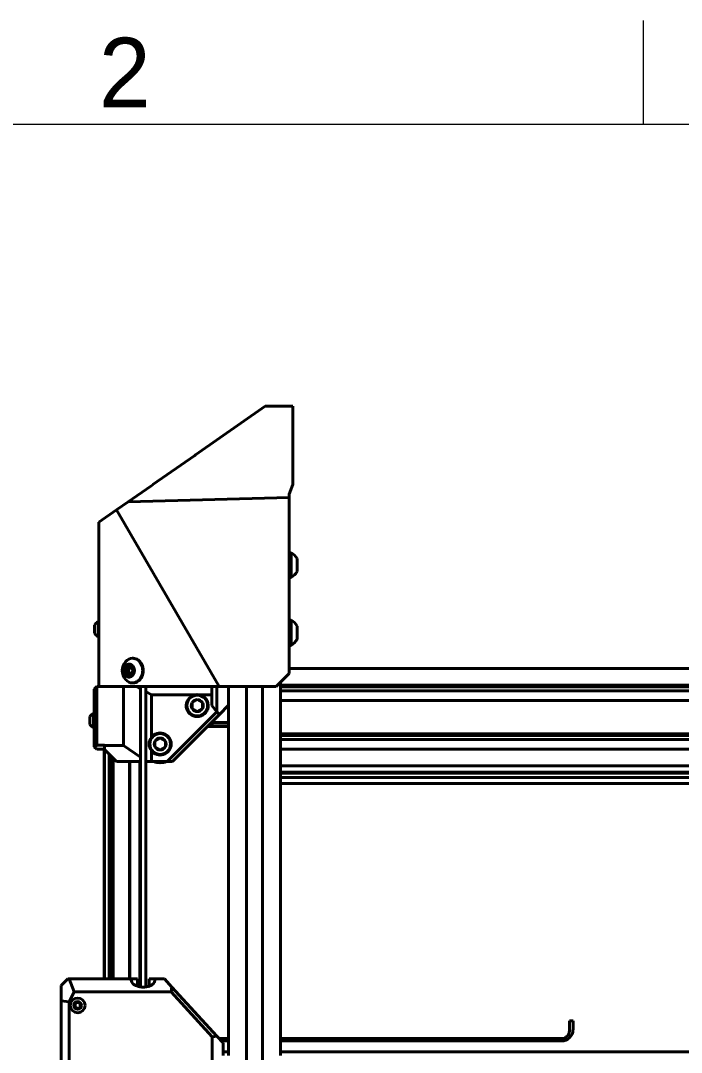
# Model space of a CAD drawing. Header units: millimetres. Extents: x 15 to 415, y 5 to 292.
# Drawn here: x 84.98 to 116.82, y 242.26 to 292 of the extents above; entities that cross this region are included whole.
import ezdxf

# ---------------------------------------------------------------- set-up
doc = ezdxf.new("R2010")
doc.units = ezdxf.units.MM
doc.layers.add('Border', color=7, linetype='Continuous')
doc.layers.add('Geometries', color=7, linetype='Continuous')
doc.styles.add('Shapr0', font='txt', dxfattribs={"height": 3.3495})

msp = doc.modelspace()

# ---------------------------------------------------------------- linework, layer by layer
at = {"layer": 'Border', "linetype": 'Continuous', "lineweight": 15}
for p, q in [((115, 287), (115, 292)), ((410, 287), (20, 287))]:
    msp.add_line(p, q, dxfattribs=at)
at = {"layer": 'Geometries', "linetype": 'Continuous', "lineweight": 40}
for p, q in [((93.4137, 271.0712), (96.77, 273.4119)), ((97.2995, 273.4119), (96.77, 273.4119)), ((97.2996, 273.4119), (97.2995, 273.4119)), ((98.1031, 273.4119), (97.2996, 273.4119)), ((98.1031, 273.4119), (98.1031, 269.6323)), ((91.3477, 269.6303), (93.3713, 271.0416)), ((93.3713, 271.0416), (93.4137, 271.0712)), ((91.2518, 269.5634), (91.3454, 269.6286)), ((91.3454, 269.6286), (91.3477, 269.6303)), ((97.9156, 269.1796), (98.1031, 269.6323)), ((90.1562, 268.7993), (91.2492, 269.5616)), ((91.2492, 269.5616), (91.2518, 269.5634)), ((97.9156, 269.1796), (97.9156, 269.0128)), ((90.1562, 268.7993), (89.5987, 268.4105)), ((97.9156, 269.0128), (90.1562, 268.7993)), ((97.9156, 266.0649), (97.9156, 269.0128)), ((88.7481, 267.8173), (89.5987, 268.4105)), ((94.5559, 259.8998), (89.5987, 268.4105)), ((88.7481, 267.8173), (88.7481, 262.8493)), ((97.9608, 266.3462), (98.0124, 266.3462)), ((97.9608, 266.3462), (97.9608, 266.0649)), ((98.0124, 266.3462), (98.0124, 265.1587)), ((97.9156, 265.4399), (97.9156, 266.0649)), ((97.9156, 266.0649), (97.9608, 266.0649)), ((97.9608, 266.0649), (97.9608, 265.4399)), ((98.3046, 266.0649), (98.3046, 265.94)), ((98.3046, 266.0649), (98.3046, 265.7524)), ((98.3046, 265.9399), (98.3046, 265.969)), ((98.3046, 265.969), (98.3046, 265.9399)), ((98.3046, 265.94), (98.3046, 265.7524)), ((98.3046, 265.7524), (98.3046, 265.9399)), ((98.3046, 265.9399), (98.3046, 265.7524)), ((98.3046, 265.7524), (98.3046, 265.5649)), ((98.3046, 265.7523), (98.3046, 265.7524)), ((98.3046, 265.7524), (98.3046, 265.5649)), ((98.3046, 265.5649), (98.3046, 265.7524)), ((98.3046, 265.4399), (98.3046, 265.7523)), ((97.9156, 262.8149), (97.9156, 265.4399)), ((97.9156, 265.4399), (97.9608, 265.4399)), ((97.9608, 265.1587), (97.9608, 265.4399)), ((97.9608, 265.1587), (98.0124, 265.1587)), ((98.3046, 265.4399), (98.3046, 265.5649)), ((98.3046, 265.5359), (98.3046, 265.5649)), ((98.3046, 265.5649), (98.3046, 265.5359)), ((88.535, 262.4743), (88.535, 262.8493)), ((88.7103, 263.0181), (88.7412, 263.0181)), ((88.7103, 262.3056), (88.7103, 263.0181)), ((88.7412, 262.8493), (88.7412, 263.0181)), ((88.7412, 262.8493), (88.7481, 262.8493)), ((88.7412, 262.4743), (88.7412, 262.8493)), ((88.7481, 262.8493), (88.7481, 262.4743)), ((97.9608, 262.8149), (97.9156, 262.8149)), ((97.9156, 262.1899), (97.9156, 262.8149)), ((98.0124, 263.0962), (97.9608, 263.0962)), ((97.9608, 263.0962), (97.9608, 262.8149)), ((97.9608, 262.8149), (97.9608, 262.1899)), ((98.0124, 263.0962), (98.0124, 261.9087)), ((98.3046, 262.8149), (98.3046, 262.7901)), ((98.3046, 262.8149), (98.3046, 262.4901)), ((98.3046, 262.7901), (98.3046, 262.7899)), ((98.3046, 262.7899), (98.3046, 262.7839)), ((98.3046, 262.7839), (98.3046, 262.7799)), ((98.3046, 262.7799), (98.3046, 262.7756)), ((98.3046, 262.7756), (98.3046, 262.7724)), ((98.3046, 262.7724), (98.3046, 262.7548)), ((98.3046, 262.7548), (98.3046, 262.752)), ((98.3046, 262.752), (98.3046, 262.7457)), ((98.3046, 262.7457), (98.3046, 262.7317)), ((98.3046, 262.7317), (98.3046, 262.7076)), ((98.3046, 262.6899), (98.3046, 262.719)), ((98.3046, 262.719), (98.3046, 262.6899)), ((98.3046, 262.7076), (98.3046, 262.7026)), ((98.3046, 262.7026), (98.3046, 262.6939)), ((98.3046, 262.6939), (98.3046, 262.6938)), ((98.3046, 262.6938), (98.3046, 262.69)), ((98.3046, 262.69), (98.3046, 262.6892)), ((98.3046, 262.5024), (98.3046, 262.6899)), ((98.3046, 262.6899), (98.3046, 262.5024)), ((98.3046, 262.6892), (98.3046, 262.6851)), ((98.3046, 262.6851), (98.3046, 262.6848)), ((98.3046, 262.6848), (98.3046, 262.6846)), ((98.3046, 262.6846), (98.3046, 262.6797)), ((98.3046, 262.6797), (98.3046, 262.668)), ((98.3046, 262.668), (98.3046, 262.665)), ((98.3046, 262.6648), (98.3046, 262.665)), ((98.3046, 262.6648), (98.3046, 262.6638)), ((98.3046, 262.6638), (98.3046, 262.6482)), ((98.3046, 262.6482), (98.3046, 262.6428)), ((98.3046, 262.6428), (98.3046, 262.6211)), ((98.3046, 262.6211), (98.3046, 262.6162)), ((88.7103, 262.3056), (88.7412, 262.3056)), ((88.7412, 262.4743), (88.7481, 262.4743)), ((88.7412, 262.3056), (88.7412, 262.4743)), ((88.7481, 262.4743), (88.7481, 259.8998)), ((97.9156, 262.1899), (97.9608, 262.1899)), ((97.9156, 262.1649), (97.9156, 262.1899)), ((97.9156, 260.7699), (97.9156, 262.1649)), ((97.9156, 262.1649), (97.9608, 262.1649)), ((97.9608, 262.1899), (97.9608, 262.1649)), ((97.9608, 261.9087), (97.9608, 262.1649)), ((98.3046, 262.6162), (98.3046, 262.6161)), ((98.3046, 262.6161), (98.3046, 262.6097)), ((98.3046, 262.6097), (98.3046, 262.5982)), ((98.3046, 262.5982), (98.3046, 262.5807)), ((98.3046, 262.5807), (98.3046, 262.5788)), ((98.3046, 262.5788), (98.3046, 262.578)), ((98.3046, 262.578), (98.3046, 262.5753)), ((98.3046, 262.5753), (98.3046, 262.5338)), ((98.3046, 262.5338), (98.3046, 262.5024)), ((98.3046, 262.5024), (98.3046, 262.4902)), ((98.3046, 262.5024), (98.3046, 262.4774)), ((98.3046, 262.3149), (98.3046, 262.5024)), ((98.3046, 262.4902), (98.3046, 262.49)), ((98.3046, 262.4899), (98.3046, 262.4901)), ((98.3046, 262.49), (98.3046, 262.4895)), ((98.3046, 262.4897), (98.3046, 262.4899)), ((98.3046, 262.1899), (98.3046, 262.4897)), ((98.3046, 262.4895), (98.3046, 262.4776)), ((98.3046, 262.4773), (98.3046, 262.4776)), ((98.3046, 262.4774), (98.3046, 262.4773)), ((98.3046, 262.4773), (98.3046, 262.4722)), ((98.3046, 262.3149), (98.3046, 262.4773)), ((98.3046, 262.4722), (98.3046, 262.4714)), ((98.3046, 262.4714), (98.3046, 262.4421)), ((98.3046, 262.4421), (98.3046, 262.423)), ((98.3046, 262.423), (98.3046, 262.4209)), ((98.3046, 262.4209), (98.3046, 262.4048)), ((98.3046, 262.4048), (98.3046, 262.3902)), ((98.3046, 262.3902), (98.3046, 262.3811)), ((98.3046, 262.3811), (98.3046, 262.3703)), ((98.3046, 262.3703), (98.3046, 262.3686)), ((98.3046, 262.3686), (98.3046, 262.364)), ((98.3046, 262.364), (98.3046, 262.3509)), ((98.3046, 262.3509), (98.3046, 262.3441)), ((98.3046, 262.3441), (98.3046, 262.334)), ((98.3046, 262.334), (98.3046, 262.317)), ((98.3046, 262.317), (98.3046, 262.3149)), ((98.3046, 262.3149), (98.3046, 262.3126)), ((98.3046, 262.2859), (98.3046, 262.3149)), ((98.3046, 262.3149), (98.3046, 262.2859)), ((98.3046, 262.3126), (98.3046, 262.3106)), ((98.3046, 262.3106), (98.3046, 262.3062)), ((98.3046, 262.3062), (98.3046, 262.3041)), ((98.3046, 262.3041), (98.3046, 262.3002)), ((98.3046, 262.3002), (98.3046, 262.299)), ((98.3046, 262.299), (98.3046, 262.2932)), ((98.3046, 262.2932), (98.3046, 262.2906)), ((98.3046, 262.2906), (98.3046, 262.2904)), ((98.3046, 262.2904), (98.3046, 262.2902)), ((98.3046, 262.2902), (98.3046, 262.2901)), ((98.3046, 262.2901), (98.3046, 262.2899)), ((98.3046, 262.2899), (98.3046, 262.2874)), ((98.3046, 262.2874), (98.3046, 262.2869)), ((98.3046, 262.2869), (98.3046, 262.2756)), ((98.3046, 262.2756), (98.3046, 262.2658)), ((98.3046, 262.2658), (98.3046, 262.2627)), ((98.3046, 262.2627), (98.3046, 262.2626)), ((98.3046, 262.2626), (98.3046, 262.2611)), ((98.3046, 262.2611), (98.3046, 262.2609)), ((98.3046, 262.2609), (98.3046, 262.2604)), ((98.3046, 262.2604), (98.3046, 262.2265)), ((98.3046, 262.2265), (98.3046, 262.2231)), ((98.3046, 262.2231), (98.3046, 262.2122)), ((98.3046, 262.1899), (98.3046, 262.2122)), ((98.3046, 262.1649), (98.3046, 262.1898)), ((98.3046, 262.1898), (98.3046, 262.1649)), ((97.9608, 261.9087), (98.0124, 261.9087)), ((97.9608, 261.9087), (97.9608, 261.8837)), ((97.9608, 261.8837), (98.0124, 261.8837)), ((98.0124, 261.9087), (98.0124, 261.8837)), ((90.4052, 261.2587), (90.3756, 261.2587)), ((90.1687, 260.6649), (90.0307, 260.6649)), ((90.2162, 260.8524), (90.1193, 260.8524)), ((90.2573, 260.8524), (90.1687, 260.6649)), ((90.1687, 260.6649), (90.2573, 260.4774)), ((90.2246, 260.8524), (90.2162, 260.8524)), ((90.2256, 260.8524), (90.2246, 260.8524)), ((90.2574, 260.8524), (90.2256, 260.8524)), ((90.2918, 260.8524), (90.2574, 260.8524)), ((90.2967, 260.8524), (90.2918, 260.8524)), ((137.1731, 260.7699), (97.9156, 260.7699)), ((97.9156, 260.5248), (97.9156, 260.7699)), ((90.1193, 260.4774), (90.174, 260.4774)), ((90.174, 260.4774), (90.1884, 260.4774)), ((90.1884, 260.4774), (90.2246, 260.4774)), ((90.2246, 260.4774), (90.2256, 260.4774)), ((90.2256, 260.4774), (90.2574, 260.4774)), ((90.2574, 260.4774), (90.26, 260.4774)), ((90.26, 260.4774), (90.2967, 260.4774)), ((97.5007, 260.1099), (97.9156, 260.5248)), ((88.5256, 259.7681), (88.6506, 259.8931)), ((88.5256, 258.6181), (88.5256, 259.7681)), ((88.6506, 259.8931), (88.6506, 257.0784)), ((88.6506, 259.8931), (89.0006, 259.8931)), ((88.7481, 259.8998), (89.0006, 259.8998)), ((89.0006, 259.8998), (89.0256, 259.8998)), ((89.0006, 259.8931), (89.0006, 259.8998)), ((89.0006, 259.8931), (89.0256, 259.8931)), ((89.0256, 259.8998), (89.0257, 259.8998)), ((89.0256, 259.8931), (89.0256, 259.8998)), ((89.0256, 259.8931), (89.0257, 259.8931)), ((89.0257, 259.8998), (89.9419, 259.8998)), ((89.0257, 259.8931), (89.0257, 259.8998)), ((89.9419, 259.8998), (90.5836, 259.8998)), ((89.9419, 257.0564), (89.9419, 259.8998)), ((90.4052, 260.0712), (90.3756, 260.0712)), ((90.5836, 259.8998), (90.7569, 259.8998)), ((90.7569, 259.798), (90.5836, 259.8998)), ((90.7569, 259.8998), (91.0069, 259.8998)), ((90.7569, 259.8998), (90.7569, 259.798)), ((90.7569, 259.798), (90.7569, 256.4858)), ((91.0069, 259.8998), (94.1882, 259.8998)), ((91.0069, 259.8998), (91.0069, 259.6511)), ((91.2808, 259.4902), (91.0069, 259.6511)), ((91.0069, 259.6511), (91.0069, 256.3107)), ((94.1882, 259.8998), (94.4376, 259.8998)), ((94.1882, 259.4902), (94.1882, 259.8998)), ((94.4376, 259.8998), (94.5559, 259.8998)), ((94.4376, 259.8998), (94.4376, 258.6796)), ((95.0007, 259.8998), (94.5559, 259.8998)), ((95.8632, 259.8998), (95.0007, 259.8998)), ((95.0007, 259.5794), (95.0007, 259.8998)), ((95.8692, 259.8998), (95.8632, 259.8998)), ((95.8632, 259.8998), (95.8632, 194.3774)), ((96.6321, 259.8998), (95.8692, 259.8998)), ((95.8692, 194.3163), (95.8692, 259.8998)), ((96.6382, 259.8998), (96.6321, 259.8998)), ((96.6321, 194.3163), (96.6321, 259.8998)), ((97.2906, 259.8998), (96.6382, 259.8998)), ((96.6382, 194.3688), (96.6382, 259.8998)), ((97.2906, 259.8998), (97.5007, 260.1099)), ((97.5007, 260.1099), (97.5007, 259.9594)), ((137.5007, 259.9594), (97.5007, 259.9594)), ((97.5007, 259.9594), (97.5007, 259.9565)), ((97.5007, 259.9565), (97.5007, 259.9149)), ((97.5007, 259.9149), (97.5007, 259.8825)), ((137.5007, 259.8825), (97.5007, 259.8825)), ((97.5007, 259.8825), (97.5007, 259.8409)), ((97.5007, 259.8487), (97.5007, 259.8415)), ((97.5007, 259.8292), (97.5007, 259.8415)), ((97.5007, 259.8409), (97.5007, 259.7563)), ((97.5007, 259.8292), (97.5007, 259.7884)), ((97.5007, 259.7422), (97.5007, 259.7597)), ((97.5007, 259.7563), (97.5007, 259.693)), ((97.5007, 259.6918), (97.5007, 259.7422)), ((137.5007, 259.693), (97.5007, 259.693)), ((97.5007, 259.693), (97.5007, 259.5794)), ((97.5007, 259.6629), (97.5007, 259.6918)), ((97.5007, 259.5843), (97.5007, 259.6629)), ((93.3529, 259.4902), (91.2808, 259.4902)), ((91.2808, 257.4481), (91.2808, 259.4902)), ((93.4919, 259.2661), (93.2419, 259.1218)), ((93.7419, 259.1218), (93.4919, 259.2661)), ((94.1882, 259.4902), (93.6308, 259.4902)), ((94.1882, 258.9906), (94.1882, 259.4902)), ((95.0007, 259.5556), (95.0007, 259.5794)), ((95.0007, 259.5794), (95.0007, 259.5559)), ((95.0007, 259.5559), (95.0007, 259.5073)), ((95.0007, 259.4292), (95.0007, 259.5556)), ((95.0007, 259.5073), (95.0007, 259.4301)), ((95.0007, 259.4301), (95.0007, 259.2368)), ((95.0007, 259.4292), (95.0007, 259.3417)), ((95.0007, 259.1794), (95.0007, 259.3417)), ((95.0007, 259.2368), (95.0007, 259.1229)), ((95.0007, 258.9926), (95.0007, 259.1794)), ((97.5007, 259.5254), (97.5007, 259.5843)), ((97.5007, 259.5307), (97.5007, 259.5794)), ((97.5007, 259.5319), (97.5007, 259.5794)), ((97.5007, 259.5319), (97.5007, 259.5133)), ((97.5007, 259.5307), (97.5007, 259.4574)), ((97.5007, 259.4823), (97.5007, 259.5254)), ((97.5007, 259.4577), (97.5007, 259.5133)), ((97.5007, 259.3223), (97.5007, 259.4823)), ((97.5007, 259.4577), (97.5007, 259.2367)), ((97.5007, 259.4574), (97.5007, 259.2312)), ((97.5007, 259.2312), (97.5007, 259.3223)), ((97.5007, 259.1814), (97.5007, 259.2367)), ((97.5007, 259.2312), (97.5007, 259.1808)), ((97.5743, 259.2312), (97.5007, 259.2312)), ((97.5007, 259.2312), (97.5007, 257.6102)), ((97.5007, 259.1814), (97.5007, 259.1673)), ((97.5007, 259.1044), (97.5007, 259.1673)), ((97.5007, 259.1488), (97.5007, 259.1044)), ((137.4979, 259.2312), (97.5743, 259.2312)), ((92.0443, 256.2837), (94.4402, 258.6796)), ((93.2419, 259.1218), (93.2419, 258.9775)), ((93.2419, 258.9775), (93.2419, 258.8331)), ((93.2419, 258.8331), (93.4919, 258.6888)), ((93.4919, 258.6888), (93.7419, 258.8331)), ((93.7419, 258.9775), (93.7419, 259.1218)), ((93.7419, 258.8331), (93.7419, 258.9775)), ((94.4376, 258.6796), (94.1882, 258.9906)), ((94.4376, 258.6796), (94.4402, 258.6796)), ((94.4402, 258.6796), (94.5572, 258.5491)), ((95.0007, 258.9926), (94.5572, 258.5491)), ((95.0007, 259.1229), (95.0007, 259.0142)), ((95.0007, 259.0142), (95.0007, 258.9925)), ((95.0007, 258.9288), (95.0007, 258.9926)), ((95.0007, 258.9809), (95.0007, 258.9925)), ((95.0007, 258.9925), (95.0007, 258.7608)), ((95.0007, 258.8492), (95.0007, 258.9809)), ((95.0007, 258.9288), (95.0007, 258.4961)), ((95.0007, 258.7489), (95.0007, 258.8492)), ((95.0007, 258.7608), (95.0007, 258.7397)), ((95.0007, 258.7397), (95.0007, 258.6666)), ((95.0007, 258.6666), (95.0007, 258.647)), ((95.0007, 258.647), (95.0007, 258.6106)), ((97.5007, 258.9647), (97.5007, 259.1044)), ((97.5007, 259.1044), (97.5007, 258.7608)), ((97.5007, 258.8779), (97.5007, 258.9647)), ((97.5007, 258.8779), (97.5007, 258.8065)), ((97.5007, 258.8065), (97.5007, 258.7489)), ((97.5007, 258.7608), (97.5007, 258.6869)), ((97.5007, 258.6869), (97.5007, 258.644)), ((97.5007, 258.6424), (97.5007, 258.644)), ((97.5007, 258.6424), (97.5007, 258.6343)), ((88.3225, 258.0743), (88.3225, 258.4493)), ((88.4978, 257.9056), (88.4978, 258.6181)), ((88.4978, 258.6181), (88.5256, 258.6181)), ((88.5256, 258.4059), (88.5256, 258.6181)), ((88.5287, 258.1251), (88.5287, 258.3986)), ((94.1736, 258.1656), (94.0011, 257.9931)), ((94.5572, 258.5491), (94.1736, 258.1656)), ((94.1736, 258.1656), (95.0007, 258.1656)), ((94.2044, 258.15), (95.0007, 258.15)), ((94.2044, 258.15), (94.2044, 257.9931)), ((95.0007, 258.6106), (95.0007, 258.5938)), ((95.0007, 258.5938), (95.0007, 258.578)), ((95.0007, 258.578), (95.0007, 258.5631)), ((95.0007, 258.5631), (95.0007, 258.5041)), ((95.0007, 258.5041), (95.0007, 258.4881)), ((95.0007, 258.4961), (95.0007, 258.4881)), ((95.0007, 258.1656), (95.0007, 258.4881)), ((95.0007, 258.15), (95.0007, 258.1656)), ((95.0007, 257.9775), (95.0007, 258.15)), ((97.5007, 258.6343), (97.5007, 258.5781)), ((97.5007, 258.5035), (97.5007, 258.5781)), ((97.5007, 258.4881), (97.5007, 258.5035)), ((88.4978, 257.9056), (88.5256, 257.9056)), ((88.5256, 257.9056), (88.5256, 258.1178)), ((88.5256, 256.9962), (88.5256, 257.9056)), ((93.9855, 257.9775), (92.2918, 256.2837)), ((94.0011, 257.9931), (93.9855, 257.9775)), ((93.9855, 257.9775), (94.2044, 257.9775)), ((94.2044, 257.9931), (94.0011, 257.9931)), ((94.2044, 257.9931), (94.2044, 257.9775)), ((95.0007, 257.9931), (94.2044, 257.9931)), ((95.0007, 257.9775), (94.2044, 257.9775)), ((95.0007, 257.2301), (95.0007, 257.9775)), ((91.7044, 257.4161), (91.4544, 257.2718)), ((91.4544, 257.2718), (91.4544, 257.1275)), ((91.9544, 257.2718), (91.7044, 257.4161)), ((91.9544, 257.1275), (91.9544, 257.2718)), ((95.0007, 257.3601), (95.0007, 257.4995)), ((95.0007, 257.3217), (95.0007, 257.3601)), ((95.0007, 257.2211), (95.0007, 257.3217)), ((95.0007, 257.1555), (95.0007, 257.2301)), ((95.0007, 257.2301), (95.0007, 257.1581)), ((95.0007, 257.1872), (95.0007, 257.2211)), ((95.0007, 257.137), (95.0007, 257.1872)), ((95.0007, 257.1581), (95.0007, 257.0541)), ((95.0007, 257.1555), (95.0007, 256.1468)), ((137.5007, 257.6102), (97.5007, 257.6102)), ((97.5007, 257.6102), (97.5007, 257.6073)), ((97.5007, 257.6073), (97.5007, 257.5333)), ((137.5007, 257.5333), (97.5007, 257.5333)), ((97.5007, 257.5333), (97.5007, 257.4917)), ((97.5007, 257.4995), (97.5007, 257.48)), ((97.5007, 257.4917), (97.5007, 257.4071)), ((97.5007, 257.48), (97.5007, 257.4253)), ((97.5007, 257.3601), (97.5007, 257.4253)), ((97.5007, 257.4071), (97.5007, 257.3437)), ((97.5007, 257.3426), (97.5007, 257.3601)), ((137.5007, 257.3437), (97.5007, 257.3437)), ((97.5007, 257.3437), (97.5007, 257.2301)), ((97.5007, 257.28), (97.5007, 257.3426)), ((97.5007, 257.2444), (97.5007, 257.28)), ((97.5007, 257.221), (97.5007, 257.2444)), ((97.5007, 257.2064), (97.5007, 257.2301)), ((97.5007, 257.1825), (97.5007, 257.2301)), ((97.5007, 257.1762), (97.5007, 257.221)), ((97.5007, 257.2064), (97.5007, 257.1081)), ((97.5007, 257.1825), (97.5007, 257.158)), ((97.5007, 256.9731), (97.5007, 257.1762)), ((97.5007, 257.1084), (97.5007, 257.158)), ((88.5256, 256.9962), (88.547, 256.9748)), ((88.6506, 257.0784), (88.547, 256.9748)), ((88.547, 256.9748), (88.6506, 256.8712)), ((88.6506, 257.0784), (89.0257, 257.0784)), ((88.6506, 256.8712), (89.0006, 256.8712)), ((89.0006, 256.8712), (89.0256, 256.8712)), ((89.0006, 245.8017), (89.0006, 256.8712)), ((89.0256, 256.8712), (89.0257, 256.8712)), ((89.0256, 245.8017), (89.0256, 256.8712)), ((89.0257, 257.0564), (89.0257, 257.0784)), ((89.0257, 257.0564), (89.9419, 257.0564)), ((89.0257, 256.8712), (89.0257, 257.0564)), ((89.0257, 256.863), (89.0257, 256.8712)), ((89.0257, 256.863), (89.2452, 256.6435)), ((89.9419, 257.0564), (90.7569, 256.4858)), ((91.2808, 256.2837), (91.2808, 256.8068)), ((91.4544, 257.1275), (91.4544, 256.9831)), ((91.4544, 256.9831), (91.7044, 256.8388)), ((91.7044, 256.8388), (91.9544, 256.9831)), ((91.9544, 256.9831), (91.9544, 257.1275)), ((95.0007, 256.9998), (95.0007, 257.137)), ((95.0007, 257.0541), (95.0007, 256.9442)), ((95.0007, 256.9722), (95.0007, 256.9998)), ((95.0007, 256.8314), (95.0007, 256.9722)), ((95.0007, 256.9442), (95.0007, 256.834)), ((95.0007, 256.834), (95.0007, 256.7737)), ((95.0007, 256.7451), (95.0007, 256.7997)), ((95.0007, 256.7737), (95.0007, 256.6332)), ((97.5007, 257.1084), (97.5007, 256.882)), ((97.5007, 257.0773), (97.5007, 257.1081)), ((97.5007, 257.0524), (97.5007, 257.0773)), ((97.5007, 257.0524), (97.5007, 257.0103)), ((97.5007, 257.0103), (97.5007, 256.8819)), ((97.5007, 256.8819), (97.5007, 256.9731)), ((97.5007, 256.8321), (97.5007, 256.882)), ((97.5007, 256.8819), (97.5007, 256.8315)), ((97.5743, 256.8819), (97.5007, 256.8819)), ((97.5007, 256.8819), (97.5007, 256.0715)), ((97.5007, 256.8321), (97.5007, 256.8181)), ((97.5007, 256.7552), (97.5007, 256.8181)), ((97.5007, 256.7996), (97.5007, 256.7164)), ((97.5007, 256.7552), (97.5007, 256.7167)), ((97.5007, 256.7167), (97.5007, 256.6293)), ((97.5007, 256.6155), (97.5007, 256.7164)), ((137.4979, 256.8819), (97.5743, 256.8819)), ((89.2452, 256.6435), (89.3131, 256.5755)), ((89.2452, 245.8017), (89.2452, 256.6435)), ((89.3131, 256.5755), (89.3756, 256.513)), ((89.3131, 245.8017), (89.3131, 256.5755)), ((89.3756, 245.8017), (89.3756, 256.513)), ((89.3756, 256.513), (89.4436, 256.4451)), ((89.4436, 256.4451), (89.605, 256.2837)), ((89.4436, 245.8017), (89.4436, 256.4451)), ((90.2256, 256.2837), (89.605, 256.2837)), ((90.2506, 256.2837), (90.2256, 256.2837)), ((90.2256, 245.8017), (90.2256, 256.2837)), ((90.7244, 256.2837), (90.2506, 256.2837)), ((90.2506, 245.8017), (90.2506, 256.2837)), ((90.7244, 256.13), (90.7244, 256.2837)), ((90.7569, 256.2837), (90.7244, 256.2837)), ((90.7569, 256.4858), (90.7569, 256.2837)), ((90.7569, 256.2837), (90.7569, 256.13)), ((91.0069, 256.3107), (91.0454, 256.2837)), ((91.0069, 256.3107), (91.0069, 256.2837)), ((91.0454, 256.2837), (91.0069, 256.2837)), ((91.0069, 245.4162), (91.0069, 256.2837)), ((91.2808, 256.2837), (91.0454, 256.2837)), ((91.3895, 256.2837), (91.2808, 256.2837)), ((91.4282, 256.2837), (91.3895, 256.2837)), ((91.9905, 256.2837), (91.4282, 256.2837)), ((92.0292, 256.2837), (91.9905, 256.2837)), ((92.0443, 256.2837), (92.0292, 256.2837)), ((92.2918, 256.2837), (92.0443, 256.2837)), ((95.0007, 256.6332), (95.0007, 256.5788)), ((95.0007, 256.4974), (95.0007, 256.6329)), ((95.0007, 256.5788), (95.0007, 256.4753)), ((95.0007, 256.4473), (95.0007, 256.4974)), ((95.0007, 256.4753), (95.0007, 256.3588)), ((95.0007, 256.3996), (95.0007, 256.4473)), ((95.0007, 256.3588), (95.0007, 256.2978)), ((95.0007, 256.2978), (95.0007, 256.2872)), ((95.0007, 256.2872), (95.0007, 256.2139)), ((95.0007, 256.2139), (95.0007, 256.187)), ((95.0007, 256.187), (95.0007, 256.1388)), ((97.5007, 256.6293), (97.5007, 256.4752)), ((97.5007, 256.5287), (97.5007, 256.6155)), ((97.5007, 256.5287), (97.5007, 256.4573)), ((97.5007, 256.4752), (97.5007, 256.4116)), ((97.5007, 256.4573), (97.5007, 256.3996)), ((97.5007, 256.4116), (97.5007, 256.4033)), ((97.5007, 256.4033), (97.5007, 256.3237)), ((97.5007, 256.3237), (97.5007, 256.3114)), ((97.5007, 256.2932), (97.5007, 256.3114)), ((97.5007, 256.2932), (97.5007, 256.2614)), ((97.5007, 256.2614), (97.5007, 256.2447)), ((97.5007, 256.2447), (97.5007, 256.2288)), ((97.5007, 256.1542), (97.5007, 256.2288)), ((97.5007, 256.1388), (97.5007, 256.1542)), ((90.7256, 256.13), (90.7244, 256.13)), ((90.7256, 245.4208), (90.7256, 256.13)), ((90.7569, 256.13), (90.7256, 256.13)), ((90.7569, 256.13), (90.7569, 245.4162)), ((95.0007, 256.1468), (95.0007, 256.1388)), ((95.0007, 242.9275), (95.0007, 256.1388)), ((137.5007, 256.0715), (97.5007, 256.0715)), ((97.5007, 256.0715), (97.5007, 256.0685)), ((97.5007, 256.0685), (97.5007, 256.0269)), ((97.5007, 256.0269), (97.5007, 255.7765)), ((137.5007, 255.7765), (97.5007, 255.7765)), ((97.5007, 255.7765), (97.5007, 255.7228)), ((97.5007, 255.7228), (137.5007, 255.7228)), ((97.5007, 255.7228), (97.5007, 255.5114)), ((137.5007, 255.5114), (97.5007, 255.5114)), ((97.5007, 255.5114), (97.5007, 255.2164)), ((137.5007, 255.2164), (97.5007, 255.2164)), ((97.5007, 255.2164), (97.5007, 242.9275)), ((87.2555, 245.8017), (86.9412, 245.4875)), ((87.2555, 245.8017), (87.3264, 245.8017)), ((87.5551, 245.1767), (87.3264, 245.8017)), ((87.3264, 245.8017), (89.0006, 245.8017)), ((89.0006, 245.8017), (89.0256, 245.8017)), ((89.0256, 245.8017), (89.2452, 245.8017)), ((89.2452, 245.8017), (89.3131, 245.8017)), ((89.3131, 245.8017), (89.3756, 245.8017)), ((89.3756, 245.8017), (89.4436, 245.8017)), ((89.4436, 245.8017), (90.2256, 245.8017)), ((90.2256, 245.8017), (90.2506, 245.8017)), ((90.2506, 245.8017), (90.3244, 245.8017)), ((90.6069, 245.8017), (90.3244, 245.8017)), ((90.6069, 245.4491), (90.6069, 245.8017)), ((91.1781, 245.4562), (91.1781, 245.8017)), ((91.4393, 245.8017), (91.1781, 245.8017)), ((91.4393, 245.8017), (91.9108, 245.8017)), ((91.9108, 245.8017), (92.2707, 245.4089)), ((86.9412, 245.4875), (86.9412, 244.7532)), ((92.2707, 245.4089), (92.229, 245.1767)), ((92.2707, 245.4089), (94.4432, 243.0371)), ((86.9412, 244.7532), (87.3162, 244.699)), ((86.9412, 238.8653), (86.9412, 244.7532)), ((87.5551, 245.1767), (87.3162, 244.699)), ((92.229, 245.1767), (87.5551, 245.1767)), ((94.2111, 243.013), (92.229, 245.1767)), ((87.3162, 244.699), (87.3162, 239.0206)), ((87.6069, 244.5965), (87.6166, 244.6021)), ((87.6069, 244.5965), (87.6069, 244.59)), ((87.6069, 244.5243), (87.6069, 244.59)), ((87.6069, 244.5243), (87.6069, 244.4522)), ((87.6069, 244.4522), (87.7319, 244.38)), ((87.7181, 244.6607), (87.6166, 244.6021)), ((87.7319, 244.6687), (87.7181, 244.6607)), ((87.7284, 244.3369), (87.7319, 244.3368)), ((87.7319, 244.6687), (87.7405, 244.6637)), ((87.7319, 244.38), (87.8418, 244.4434)), ((87.8569, 244.5965), (87.7405, 244.6637)), ((87.8569, 244.4522), (87.8418, 244.4434)), ((87.8569, 244.5243), (87.8569, 244.5965)), ((87.8569, 244.4522), (87.8569, 244.5243)), ((111.4269, 243.7775), (111.4269, 243.298)), ((111.5994, 243.7775), (111.4269, 243.7775)), ((111.5994, 243.358), (111.5994, 243.7775)), ((94.4432, 243.0371), (94.2111, 243.013)), ((94.2111, 243.013), (94.2111, 240.1554)), ((94.5437, 242.9275), (94.4432, 243.0371)), ((94.6467, 242.815), (94.5437, 242.9275)), ((94.5437, 242.9275), (95.0007, 242.9275)), ((94.7387, 242.7145), (94.6467, 242.815)), ((95.0007, 242.815), (94.6467, 242.815)), ((95.0007, 242.815), (95.0007, 242.9275)), ((95.0007, 242.2948), (95.0007, 242.815)), ((97.5007, 242.9275), (108.5814, 242.9275)), ((97.5007, 242.9275), (97.5007, 242.815)), ((108.4189, 242.815), (97.5007, 242.815)), ((97.5007, 242.815), (97.5007, 242.2948)), ((108.4189, 242.815), (108.4189, 242.923)), ((108.5814, 242.923), (108.4189, 242.923)), ((108.5814, 242.815), (108.4189, 242.815)), ((108.4189, 242.8105), (108.4189, 242.815)), ((108.4189, 242.8105), (111.0519, 242.8105)), ((108.5814, 242.923), (108.5814, 242.9275)), ((108.6064, 242.9275), (108.5814, 242.9275)), ((108.5814, 242.815), (108.5814, 242.923)), ((108.6064, 242.923), (108.5814, 242.923)), ((108.6064, 242.9275), (108.6064, 242.923)), ((111.0519, 242.923), (108.6064, 242.923)), ((94.7387, 242.2948), (94.7387, 242.7145)), ((94.7387, 242.1073), (94.7387, 242.2948)), ((94.7387, 242.2948), (95.0007, 242.2948)), ((95.0007, 242.1073), (95.0007, 242.2948)), ((97.5007, 242.2948), (137.5007, 242.2948)), ((97.5007, 242.2948), (97.5007, 242.1073))]:
    msp.add_line(p, q, dxfattribs=at)
at = {"layer": 'Geometries', "linetype": 'Continuous', "lineweight": 40, "flags": 128}
for points in [[(90.464, 260.6649), (90.4638, 260.6774), (90.4632, 260.6901), (90.4621, 260.7029), (90.4606, 260.7158), (90.4586, 260.7288), (90.4562, 260.7416), (90.4533, 260.7544), (90.4499, 260.7672), (90.446, 260.78), (90.4421, 260.7915), (90.4377, 260.8028), (90.433, 260.8141), (90.4278, 260.8251), (90.4223, 260.836), (90.4163, 260.8465), (90.41, 260.8569), (90.4034, 260.8669), (90.3964, 260.8766), (90.389, 260.8859), (90.3814, 260.8949), (90.3734, 260.9034), (90.3652, 260.9116), (90.3568, 260.9193), (90.3481, 260.9265), (90.3392, 260.9333), (90.3302, 260.9396), (90.321, 260.9454), (90.3116, 260.9507), (90.3022, 260.9555), (90.2916, 260.9603), (90.2809, 260.9645), (90.2702, 260.9681), (90.2595, 260.9711), (90.2489, 260.9734), (90.2385, 260.9752), (90.2282, 260.9765), (90.218, 260.9772), (90.208, 260.9774), (90.1978, 260.9772), (90.1874, 260.9764), (90.1769, 260.9751), (90.1664, 260.9733), (90.1557, 260.9709), (90.1452, 260.9679), (90.1347, 260.9644), (90.1242, 260.9602), (90.1138, 260.9555), (90.1044, 260.9507), (90.095, 260.9454), (90.0858, 260.9396), (90.0768, 260.9333), (90.0679, 260.9265), (90.0592, 260.9193), (90.0508, 260.9116), (90.0426, 260.9034), (90.0346, 260.8949), (90.027, 260.8859), (90.0197, 260.8766), (90.0126, 260.8669), (90.006, 260.8569), (89.9997, 260.8465), (89.9937, 260.836), (89.9882, 260.8251), (89.983, 260.8141), (89.9783, 260.8028), (89.9739, 260.7915), (89.97, 260.78), (89.9661, 260.767), (89.9626, 260.754), (89.9597, 260.7409), (89.9573, 260.7279), (89.9553, 260.7149), (89.9538, 260.7022), (89.9528, 260.6896), (89.9522, 260.6772), (89.952, 260.6649), (89.9522, 260.6525), (89.9528, 260.6398), (89.9539, 260.627), (89.9554, 260.6141), (89.9574, 260.6011), (89.9598, 260.5883), (89.9627, 260.5755), (89.9661, 260.5627), (89.97, 260.5499), (89.9739, 260.5384), (89.9783, 260.5271), (89.983, 260.5158), (89.9882, 260.5048), (89.9937, 260.4939), (89.9997, 260.4834), (90.006, 260.473), (90.0126, 260.463), (90.0197, 260.4533), (90.027, 260.444), (90.0346, 260.435), (90.0426, 260.4265), (90.0508, 260.4183), (90.0592, 260.4106), (90.0679, 260.4034), (90.0768, 260.3966), (90.0858, 260.3903), (90.095, 260.3845), (90.1044, 260.3792), (90.1138, 260.3744), (90.1244, 260.3696), (90.1351, 260.3654), (90.1458, 260.3618), (90.1565, 260.3588), (90.1671, 260.3565), (90.1775, 260.3547), (90.1878, 260.3534), (90.198, 260.3527), (90.208, 260.3524), (90.2182, 260.3527), (90.2286, 260.3535), (90.2391, 260.3548), (90.2496, 260.3566), (90.2603, 260.359), (90.2708, 260.362), (90.2813, 260.3655), (90.2918, 260.3697), (90.3022, 260.3744), (90.3116, 260.3792), (90.321, 260.3845), (90.3302, 260.3903), (90.3392, 260.3966), (90.3481, 260.4034), (90.3568, 260.4106), (90.3652, 260.4183), (90.3734, 260.4265), (90.3814, 260.435), (90.389, 260.444), (90.3964, 260.4533), (90.4034, 260.463), (90.41, 260.473), (90.4163, 260.4834), (90.4223, 260.4939), (90.4278, 260.5048), (90.433, 260.5158), (90.4377, 260.5271), (90.4421, 260.5384), (90.446, 260.5499), (90.45, 260.5629), (90.4534, 260.5759), (90.4563, 260.589), (90.4587, 260.602), (90.4607, 260.615), (90.4622, 260.6277), (90.4632, 260.6403), (90.4638, 260.6527), (90.464, 260.6649)], [(90.1193, 260.8524), (90.118, 260.8436), (90.1164, 260.835), (90.1147, 260.8267), (90.1129, 260.8186), (90.1108, 260.8107), (90.1086, 260.803), (90.1058, 260.7939), (90.1027, 260.785), (90.0993, 260.7762), (90.0956, 260.7674), (90.0916, 260.7587), (90.0874, 260.75), (90.0828, 260.7412), (90.0778, 260.7324), (90.0725, 260.7235), (90.0667, 260.7144), (90.0616, 260.7067), (90.0562, 260.6988), (90.0504, 260.6907), (90.0442, 260.6824), (90.0377, 260.6738), (90.0307, 260.6649)], [(90.0307, 260.6649), (90.0377, 260.6561), (90.0442, 260.6475), (90.0504, 260.6392), (90.0562, 260.6311), (90.0616, 260.6232), (90.0667, 260.6155), (90.0725, 260.6064), (90.0778, 260.5975), (90.0828, 260.5887), (90.0874, 260.5799), (90.0916, 260.5712), (90.0956, 260.5625), (90.0993, 260.5537), (90.1027, 260.5449), (90.1058, 260.536), (90.1086, 260.5269), (90.1108, 260.5192), (90.1129, 260.5113), (90.1147, 260.5032), (90.1164, 260.4949), (90.118, 260.4863), (90.1193, 260.4774)], [(90.3854, 260.6649), (90.384, 260.6738), (90.3825, 260.6824), (90.3808, 260.6907), (90.3789, 260.6988), (90.3769, 260.7067), (90.3747, 260.7144), (90.3718, 260.7235), (90.3687, 260.7324), (90.3653, 260.7412), (90.3616, 260.75), (90.3577, 260.7587), (90.3534, 260.7674), (90.3488, 260.7762), (90.3438, 260.785), (90.3385, 260.7939), (90.3328, 260.803), (90.3277, 260.8107), (90.3222, 260.8186), (90.3164, 260.8267), (90.3103, 260.835), (90.3037, 260.8436), (90.2967, 260.8524)], [(90.3572, 260.5703), (90.3577, 260.5712), (90.3616, 260.5799), (90.3653, 260.5887), (90.3687, 260.5975), (90.3718, 260.6064), (90.3747, 260.6155), (90.3769, 260.6232), (90.3789, 260.6311), (90.3808, 260.6392), (90.3825, 260.6475), (90.384, 260.6561), (90.3854, 260.6649)], [(90.2967, 260.4774), (90.3037, 260.4863), (90.3103, 260.4949), (90.3164, 260.5032), (90.3222, 260.5113), (90.3277, 260.5192), (90.3328, 260.5269), (90.3385, 260.536), (90.3438, 260.5449), (90.3488, 260.5537), (90.3534, 260.5625), (90.3572, 260.5703)], [(87.7319, 244.3368), (87.7414, 244.3371), (87.742, 244.3371)]]:
    msp.add_lwpolyline(points, dxfattribs=at)
at = {"layer": 'Geometries', "linetype": 'Continuous', "lineweight": 40}
for centre, radius in [((93.4919, 258.9775), 0.4994), ((91.7044, 257.1275), 0.4994), ((87.7319, 244.5243), 0.3563)]:
    msp.add_circle(centre, radius, dxfattribs=at)
for centre, radius, start, end in [((97.7223, 265.7524), 0.6608, 28.22265, 63.96274), ((97.7223, 265.7524), 0.6608, 296.03726, 331.77732), ((88.8843, 262.6618), 0.3965, 116.03726, 151.7773), ((97.7223, 262.5024), 0.6608, 28.22265, 63.96274), ((88.8843, 262.6618), 0.3965, 208.22268, 243.96274), ((97.7223, 262.5024), 0.6608, 296.03726, 331.77732), ((97.7223, 262.4774), 0.6608, 296.03726, 331.77732), ((90.542, 260.6649), 0.6608, 139.93329, 220.06671), ((93.4919, 258.9775), 0.5313, 105.1648, 74.8352), ((93.4919, 258.9775), 0.2887, 90, 150), ((93.4919, 258.9775), 0.5313, 74.8352, 105.1648), ((93.4919, 258.9775), 0.2887, 30, 90), ((93.4919, 258.9775), 0.2887, 150, 210), ((93.4919, 258.9775), 0.2887, 210, 270), ((93.4919, 258.9775), 0.2887, 270, 330), ((93.4919, 258.9775), 0.2887, 330, 30), ((88.6718, 258.2618), 0.3965, 116.03726, 151.7773), ((88.6718, 258.2618), 0.3965, 208.22268, 243.96274), ((91.7044, 257.1275), 0.5313, 217.12586, 142.87414), ((91.7044, 257.1275), 0.5313, 142.87414, 217.12586), ((91.7044, 257.1275), 0.2887, 150, 210), ((91.7044, 257.1275), 0.2887, 90, 150), ((91.7044, 257.1275), 0.2887, 30, 90), ((91.7044, 257.1275), 0.2887, 330, 30), ((91.7044, 257.1275), 0.2887, 210, 270), ((91.7044, 257.1275), 0.2887, 270, 330), ((91.7094, 257.165), 0.9375, 250.05156, 289.94844), ((91.7094, 257.165), 0.925, 252.30777, 287.69223), ((87.7319, 244.5243), 0.1875, 0, 268.94523), ((87.7319, 244.5243), 0.1443, 150, 210), ((87.7319, 244.5243), 0.1443, 90, 150), ((87.7319, 244.5243), 0.1443, 210, 270), ((87.7319, 244.5243), 0.1443, 30, 90), ((87.7319, 244.5243), 0.1443, 270, 330), ((87.7319, 244.5243), 0.1875, 273.08909, 0), ((87.7319, 244.5243), 0.1443, 330, 30), ((111.0519, 243.358), 0.5475, 270, 358.36681), ((111.0519, 243.298), 0.375, 270, 0), ((111.0519, 243.358), 0.5475, 358.36671, 0), ((111.0519, 243.358), 0.5475, 358.36681, 0)]:
    msp.add_arc(centre, radius, start, end, dxfattribs=at)
for centre, major_axis, ratio, start_param, end_param in [((90.3756, 260.6649), (0, -0.5937), 0.819152, 3.1415927, 3.9137805), ((90.3756, 260.6649), (0, -0.5937), 0.819152, 0, 3.1415927), ((90.4052, 260.6649), (0, -0.5937), 0.819152, 0, 3.1415927), ((90.208, 260.6649), (0, -0.2165), 0.819152, 3.6651914, 4.712389), ((90.208, 260.6649), (0, -0.2165), 0.819152, 4.712389, 5.7595865), ((90.208, 260.6649), (0, -0.2165), 0.819152, 2.6179939, 3.6651914), ((90.208, 260.6649), (0, -0.2165), 0.819152, 1.5707963, 2.6179939), ((90.208, 260.6649), (0, -0.2165), 0.819152, 0.5235988, 1.5707963), ((90.3756, 260.6649), (0, -0.5937), 0.819152, 5.5109975, 6.2831853), ((90.208, 260.6649), (0, -0.2165), 0.819152, 5.7595865, 6.8067841), ((90.8819, 245.7365), (-0.5687, 0), 0.5773503, 6.0832509, 7.3493141), ((90.8819, 245.7365), (-0.5687, 0), 0.5773503, 2.1187026, 3.1415927), ((90.8819, 245.7365), (-0.5687, 0), 0.5773503, 3.1415927, 3.3415271), ((90.8819, 245.7365), (-0.5687, 0), 0.5773503, 1.0661288, 1.292493), ((90.8819, 245.7365), (-0.5687, 0), 0.5773503, 1.292493, 1.3492072), ((90.8819, 245.7365), (-0.5687, 0), 0.5773503, 1.3492072, 1.7923855), ((90.8819, 245.7365), (-0.5687, 0), 0.5773503, 1.7923855, 2.1187026)]:
    msp.add_ellipse(centre, major_axis=major_axis, ratio=ratio, start_param=start_param, end_param=end_param, dxfattribs=at)

# ---------------------------------------------------------------- texts
at = {"layer": 'Border', "linetype": 'Continuous', "lineweight": 15, "insert": (90, 287.8252), "char_height": 3.3495, "width": 3.3495, "attachment_point": 8, "style": 'Shapr0'}
msp.add_mtext('2', dxfattribs=at)

doc.saveas('drawing.dxf')
